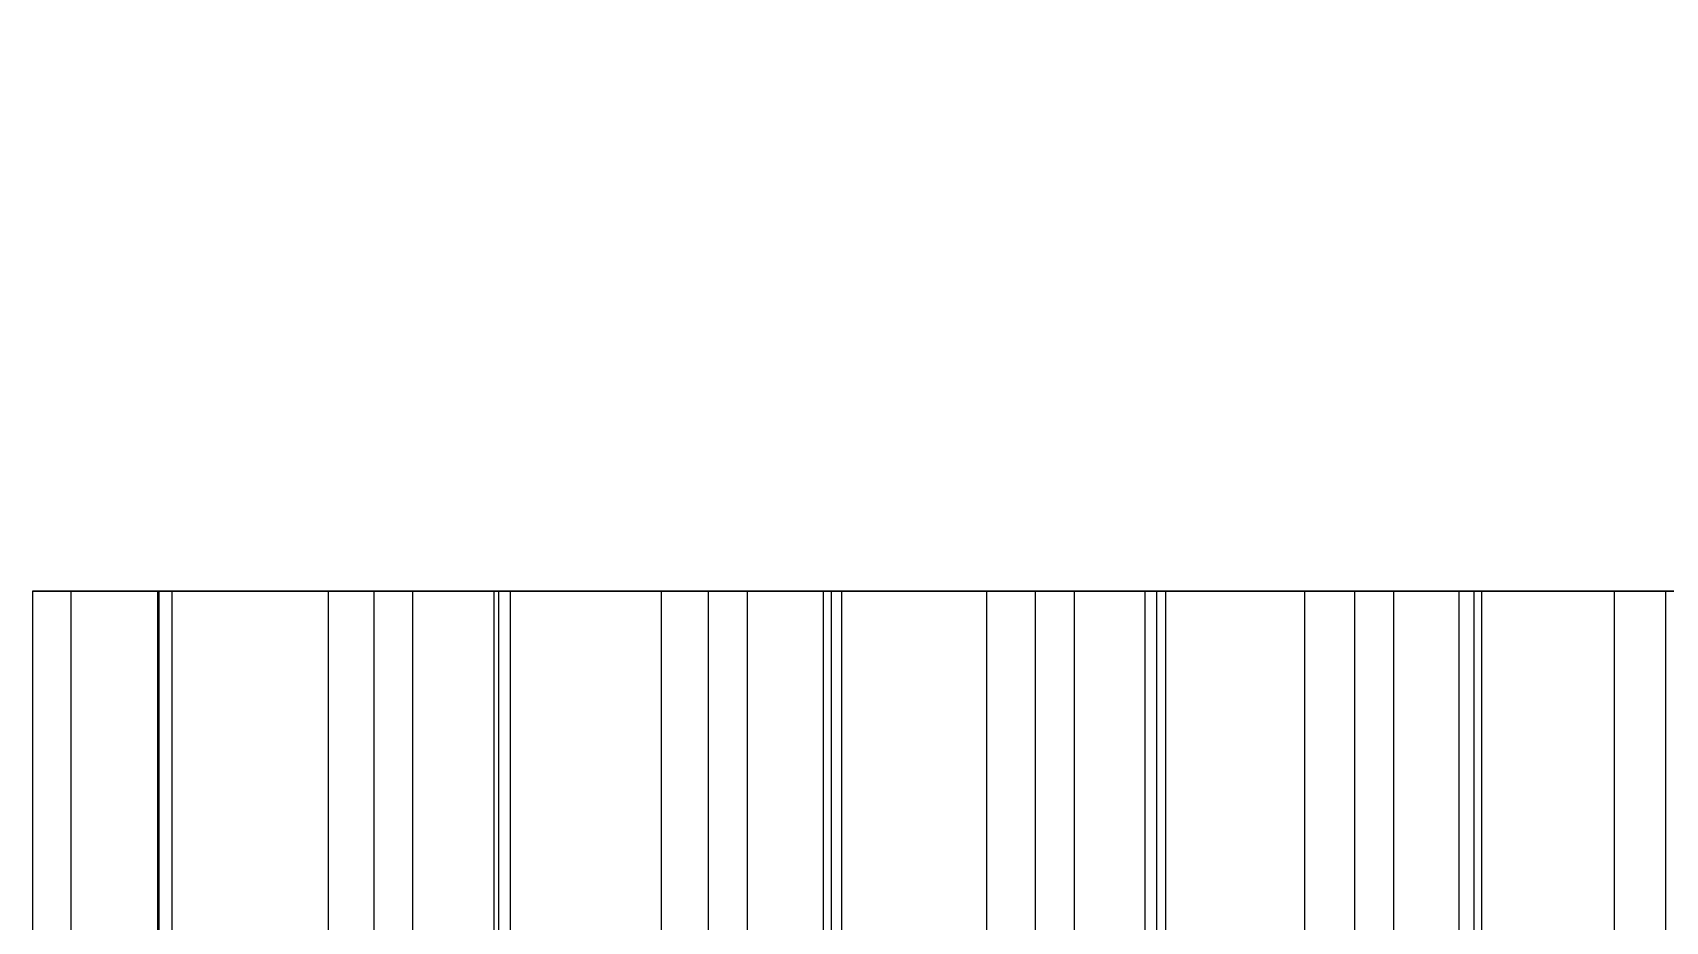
# Model space of a CAD drawing. Extents: x -60 to 60, y -153 to -30.
# Drawn here: x 27.24 to 35.5, y -85.67 to -81.17 of the extents above; entities that cross this region are included whole.
import ezdxf

# ---------------------------------------------------------------- set-up
doc = ezdxf.new("R2010")
doc.units = 0
doc.layers.add('Cut051006', color=7, linetype='CONTINUOUS')

msp = doc.modelspace()

# ---------------------------------------------------------------- linework, layer by layer
at = {"layer": 'Cut051006'}
for p, q in [((27.238, -84, 107.293), (27.238, -87, 107.293)), ((27.238, -84, 107.293), (27.238, -87, 107.293)), ((27.238, -84, 7.35621), (27.238, -87, 7.35621)), ((27.238, -84, 7.35621), (27.238, -87, 7.35621)), ((27.4319, -84, 107.337), (27.4319, -87, 107.337)), ((27.4319, -84, 107.337), (27.4319, -87, 107.337)), ((27.4319, -84, 7.3123), (27.4319, -87, 7.3123)), ((27.4319, -84, 7.3123), (27.4319, -87, 7.3123)), ((27.8697, -84, 106.594), (27.8697, -87, 106.594)), ((27.8697, -84, 106.594), (27.8697, -87, 106.594)), ((27.8697, -84, 8.05527), (27.8697, -87, 8.05527)), ((27.8697, -84, 8.05527), (27.8697, -87, 8.05527)), ((27.8763, -84, 107.091), (27.8763, -87, 107.091)), ((27.8763, -84, 107.091), (27.8763, -87, 107.091)), ((27.8763, -84, 7.55864), (27.8763, -87, 7.55864)), ((27.8763, -84, 7.55864), (27.8763, -87, 7.55864)), ((27.9418, -84, 106.903), (27.9418, -87, 106.903)), ((27.9418, -84, 106.903), (27.9418, -87, 106.903)), ((27.9418, -84, 7.74634), (27.9418, -87, 7.74634)), ((27.9418, -84, 7.74634), (27.9418, -87, 7.74634)), ((28.7338, -84, 106.096), (28.7338, -87, 106.096)), ((28.7338, -84, 106.096), (28.7338, -87, 106.096)), ((28.7338, -84, 8.55414), (28.7338, -87, 8.55414)), ((28.7338, -84, 8.55414), (28.7338, -87, 8.55414)), ((28.9653, -84, 106.312), (28.9653, -87, 106.312)), ((28.9653, -84, 106.312), (28.9653, -87, 106.312)), ((28.9653, -84, 8.33724), (28.9653, -87, 8.33724)), ((28.9653, -84, 8.33724), (28.9653, -87, 8.33724)), ((29.1606, -84, 106.35), (29.1606, -87, 106.35)), ((29.1606, -84, 106.35), (29.1606, -87, 106.35)), ((29.1606, -84, 8.30013), (29.1606, -87, 8.30013)), ((29.1606, -84, 8.30013), (29.1606, -87, 8.30013)), ((29.5723, -84, 105.592), (29.5723, -87, 105.592)), ((29.5723, -84, 105.592), (29.5723, -87, 105.592)), ((29.5723, -84, 9.05792), (29.5723, -87, 9.05792)), ((29.5723, -84, 9.05792), (29.5723, -87, 9.05792)), ((29.5962, -84, 106.088), (29.5962, -87, 106.088)), ((29.5962, -84, 106.088), (29.5962, -87, 106.088)), ((29.5962, -84, 8.56183), (29.5962, -87, 8.56183)), ((29.5962, -84, 8.56183), (29.5962, -87, 8.56183)), ((29.6551, -84, 105.898), (29.6551, -87, 105.898)), ((29.6551, -84, 105.898), (29.6551, -87, 105.898)), ((29.6551, -84, 8.7517), (29.6551, -87, 8.7517)), ((29.6551, -84, 8.7517), (29.6551, -87, 8.7517)), ((30.4184, -84, 105.063), (30.4184, -87, 105.063)), ((30.4184, -84, 105.063), (30.4184, -87, 105.063)), ((30.4184, -84, 9.58665), (30.4184, -87, 9.58665)), ((30.4184, -84, 9.58665), (30.4184, -87, 9.58665)), ((30.6573, -84, 105.272), (30.6573, -87, 105.272)), ((30.6573, -84, 105.272), (30.6573, -87, 105.272)), ((30.6573, -84, 9.37796), (30.6573, -87, 9.37796)), ((30.6573, -84, 9.37796), (30.6573, -87, 9.37796)), ((30.8538, -84, 105.302), (30.8538, -87, 105.302)), ((30.8538, -84, 105.302), (30.8538, -87, 105.302)), ((30.8538, -84, 9.34768), (30.8538, -87, 9.34768)), ((30.8538, -84, 9.34768), (30.8538, -87, 9.34768)), ((31.2387, -84, 104.53), (31.2387, -87, 104.53)), ((31.2387, -84, 104.53), (31.2387, -87, 104.53)), ((31.2387, -84, 10.1194), (31.2387, -87, 10.1194)), ((31.2387, -84, 10.1194), (31.2387, -87, 10.1194)), ((31.2799, -84, 105.025), (31.2799, -87, 105.025)), ((31.2799, -84, 105.025), (31.2799, -87, 105.025)), ((31.2799, -84, 9.62443), (31.2799, -87, 9.62443)), ((31.2799, -84, 9.62443), (31.2799, -87, 9.62443)), ((31.3322, -84, 104.833), (31.3322, -87, 104.833)), ((31.3322, -84, 104.833), (31.3322, -87, 104.833)), ((31.3322, -84, 9.81624), (31.3322, -87, 9.81624)), ((31.3322, -84, 9.81624), (31.3322, -87, 9.81624)), ((32.0659, -84, 103.972), (32.0659, -87, 103.972)), ((32.0659, -84, 103.972), (32.0659, -87, 103.972)), ((32.0659, -84, 10.6773), (32.0659, -87, 10.6773)), ((32.0659, -84, 10.6773), (32.0659, -87, 10.6773)), ((32.312, -84, 104.173), (32.312, -87, 104.173)), ((32.312, -84, 104.173), (32.312, -87, 104.173)), ((32.312, -84, 10.4771), (32.312, -87, 10.4771)), ((32.312, -84, 10.4771), (32.312, -87, 10.4771)), ((32.5094, -84, 104.196), (32.5094, -87, 104.196)), ((32.5094, -84, 104.196), (32.5094, -87, 104.196)), ((32.5094, -84, 10.4537), (32.5094, -87, 10.4537)), ((32.5094, -84, 10.4537), (32.5094, -87, 10.4537)), ((32.8671, -84, 103.411), (32.8671, -87, 103.411)), ((32.8671, -84, 103.411), (32.8671, -87, 103.411)), ((32.8671, -84, 11.2384), (32.8671, -87, 11.2384)), ((32.8671, -84, 11.2384), (32.8671, -87, 11.2384)), ((32.9256, -84, 103.905), (32.9256, -87, 103.905)), ((32.9256, -84, 103.905), (32.9256, -87, 103.905)), ((32.9256, -84, 10.7451), (32.9256, -87, 10.7451)), ((32.9256, -84, 10.7451), (32.9256, -87, 10.7451)), ((32.9711, -84, 103.711), (32.9711, -87, 103.711)), ((32.9711, -84, 103.711), (32.9711, -87, 103.711)), ((32.9711, -84, 10.9387), (32.9711, -87, 10.9387)), ((32.9711, -84, 10.9387), (32.9711, -87, 10.9387)), ((33.6743, -84, 102.825), (33.6743, -87, 102.825)), ((33.6743, -84, 102.825), (33.6743, -87, 102.825)), ((33.6743, -84, 11.8248), (33.6743, -87, 11.8248)), ((33.6743, -84, 11.8248), (33.6743, -87, 11.8248)), ((33.9272, -84, 103.016), (33.9272, -87, 103.016)), ((33.9272, -84, 103.016), (33.9272, -87, 103.016)), ((33.9272, -84, 11.6333), (33.9272, -87, 11.6333)), ((33.9272, -84, 11.6333), (33.9272, -87, 11.6333)), ((34.1254, -84, 103.033), (34.1254, -87, 103.033)), ((34.1254, -84, 103.033), (34.1254, -87, 103.033)), ((34.1254, -84, 11.6168), (34.1254, -87, 11.6168)), ((34.1254, -84, 11.6168), (34.1254, -87, 11.6168)), ((34.4555, -84, 102.236), (34.4555, -87, 102.236)), ((34.4555, -84, 102.236), (34.4555, -87, 102.236)), ((34.4555, -84, 12.4135), (34.4555, -87, 12.4135)), ((34.4555, -84, 12.4135), (34.4555, -87, 12.4135)), ((34.5312, -84, 102.727), (34.5312, -87, 102.727)), ((34.5312, -84, 102.727), (34.5312, -87, 102.727)), ((34.5312, -84, 11.9226), (34.5312, -87, 11.9226)), ((34.5312, -84, 11.9226), (34.5312, -87, 11.9226)), ((34.5699, -84, 102.532), (34.5699, -87, 102.532)), ((34.5699, -84, 102.532), (34.5699, -87, 102.532)), ((34.5699, -84, 12.1176), (34.5699, -87, 12.1176)), ((34.5699, -84, 12.1176), (34.5699, -87, 12.1176)), ((35.2418, -84, 101.622), (35.2418, -87, 101.622)), ((35.2418, -84, 101.622), (35.2418, -87, 101.622)), ((35.2418, -84, 13.0278), (35.2418, -87, 13.0278)), ((35.2418, -84, 13.0278), (35.2418, -87, 13.0278)), ((35.5012, -84, 101.805), (35.5012, -87, 101.805)), ((35.5012, -84, 101.805), (35.5012, -87, 101.805)), ((35.5012, -84, 12.8452), (35.5012, -87, 12.8452)), ((35.5012, -84, 12.8452), (35.5012, -87, 12.8452))]:
    msp.add_line(p, q, dxfattribs=at)
for centre in [(0, -90), (0, -90), (0, -93), (0, -93)]:
    msp.add_circle(centre, 60, dxfattribs=at)
for points, degree, knots in [([(27.4319, -84, 107.337), (27.3856, -84, 107.363), (27.3267, -84, 107.352), (27.2686, -84, 107.337), (27.238, -84, 107.293)], 2, [0, 0, 0, 0.724386, 0.724386, 1.44877, 1.44877, 1.44877]), ([(27.238, -84, 7.35621), (27.2686, -84, 7.31273), (27.3267, -84, 7.29752), (27.3856, -84, 7.28624), (27.4319, -84, 7.3123)], 2, [0, 0, 0, 0.724386, 0.724386, 1.44877, 1.44877, 1.44877]), ([(27.4319, -84, 107.337), (27.3856, -84, 107.363), (27.3267, -84, 107.352), (27.2686, -84, 107.337), (27.238, -84, 107.293)], 2, [0, 0, 0, 0.724386, 0.724386, 1.44877, 1.44877, 1.44877]), ([(27.238, -84, 7.35621), (27.2686, -84, 7.31273), (27.3267, -84, 7.29752), (27.3856, -84, 7.28624), (27.4319, -84, 7.3123)], 2, [0, 0, 0, 0.724386, 0.724386, 1.44877, 1.44877, 1.44877]), ([(28.7338, -84, 106.096), (28.6653, -84, 106.049), (28.5744, -84, 106.011), (28.4689, -84, 106.002), (28.3642, -84, 105.993), (28.2461, -84, 106.016), (28.1459, -84, 106.075), (28.0451, -84, 106.132), (27.9659, -84, 106.223), (27.9216, -84, 106.318), (27.8763, -84, 106.414), (27.8638, -84, 106.512), (27.8697, -84, 106.594)], 3, [0, 0, 0, 0, 0.558599, 0.558599, 0.558599, 1.1172, 1.1172, 1.1172, 1.6758, 1.6758, 1.6758, 2.2344, 2.2344, 2.2344, 2.2344]), ([(27.8697, -84, 8.05527), (27.8638, -84, 8.13781), (27.8763, -84, 8.23556), (27.9216, -84, 8.3312), (27.9659, -84, 8.42655), (28.0451, -84, 8.51719), (28.1459, -84, 8.57473), (28.2461, -84, 8.63323), (28.3642, -84, 8.65649), (28.4689, -84, 8.64721), (28.5744, -84, 8.63858), (28.6653, -84, 8.60058), (28.7338, -84, 8.55414)], 3, [0, 0, 0, 0, 0.558599, 0.558599, 0.558599, 1.1172, 1.1172, 1.1172, 1.6758, 1.6758, 1.6758, 2.2344, 2.2344, 2.2344, 2.2344]), ([(28.7338, -84, 106.096), (28.6653, -84, 106.049), (28.5744, -84, 106.011), (28.4689, -84, 106.002), (28.3642, -84, 105.993), (28.2461, -84, 106.016), (28.1459, -84, 106.075), (28.0451, -84, 106.132), (27.9659, -84, 106.223), (27.9216, -84, 106.318), (27.8763, -84, 106.414), (27.8638, -84, 106.512), (27.8697, -84, 106.594)], 3, [0, 0, 0, 0, 0.558599, 0.558599, 0.558599, 1.1172, 1.1172, 1.1172, 1.6758, 1.6758, 1.6758, 2.2344, 2.2344, 2.2344, 2.2344]), ([(27.8697, -84, 8.05527), (27.8638, -84, 8.13781), (27.8763, -84, 8.23556), (27.9216, -84, 8.3312), (27.9659, -84, 8.42655), (28.0451, -84, 8.51719), (28.1459, -84, 8.57473), (28.2461, -84, 8.63323), (28.3642, -84, 8.65649), (28.4689, -84, 8.64721), (28.5744, -84, 8.63858), (28.6653, -84, 8.60058), (28.7338, -84, 8.55414)], 3, [0, 0, 0, 0, 0.558599, 0.558599, 0.558599, 1.1172, 1.1172, 1.1172, 1.6758, 1.6758, 1.6758, 2.2344, 2.2344, 2.2344, 2.2344]), ([(27.9418, -84, 106.903), (27.9625, -84, 106.952), (27.9447, -84, 107.01), (27.923, -84, 107.066), (27.8763, -84, 107.091)], 2, [0, 0, 0, 0.724386, 0.724386, 1.44877, 1.44877, 1.44877]), ([(27.8763, -84, 7.55864), (27.923, -84, 7.58414), (27.9447, -84, 7.64008), (27.9625, -84, 7.69735), (27.9418, -84, 7.74634)], 2, [0, 0, 0, 0.724386, 0.724386, 1.44877, 1.44877, 1.44877]), ([(27.9418, -84, 106.903), (27.9625, -84, 106.952), (27.9447, -84, 107.01), (27.923, -84, 107.066), (27.8763, -84, 107.091)], 2, [0, 0, 0, 0.724386, 0.724386, 1.44877, 1.44877, 1.44877]), ([(27.8763, -84, 7.55864), (27.923, -84, 7.58414), (27.9447, -84, 7.64008), (27.9625, -84, 7.69735), (27.9418, -84, 7.74634)], 2, [0, 0, 0, 0.724386, 0.724386, 1.44877, 1.44877, 1.44877]), ([(29.1606, -84, 106.35), (29.1152, -84, 106.377), (29.0559, -84, 106.368), (28.9974, -84, 106.355), (28.9653, -84, 106.312)], 2, [0, 0, 0, 0.724386, 0.724386, 1.44877, 1.44877, 1.44877]), ([(28.9653, -84, 8.33724), (28.9974, -84, 8.29485), (29.0559, -84, 8.28168), (29.1152, -84, 8.27247), (29.1606, -84, 8.30013)], 2, [0, 0, 0, 0.724386, 0.724386, 1.44877, 1.44877, 1.44877]), ([(29.1606, -84, 106.35), (29.1152, -84, 106.377), (29.0559, -84, 106.368), (28.9974, -84, 106.355), (28.9653, -84, 106.312)], 2, [0, 0, 0, 0.724386, 0.724386, 1.44877, 1.44877, 1.44877]), ([(28.9653, -84, 8.33724), (28.9974, -84, 8.29485), (29.0559, -84, 8.28168), (29.1152, -84, 8.27247), (29.1606, -84, 8.30013)], 2, [0, 0, 0, 0.724386, 0.724386, 1.44877, 1.44877, 1.44877]), ([(30.4184, -84, 105.063), (30.3483, -84, 105.019), (30.2561, -84, 104.984), (30.1504, -84, 104.979), (30.0454, -84, 104.974), (29.9282, -84, 105.001), (29.8301, -84, 105.063), (29.7314, -84, 105.124), (29.6554, -84, 105.217), (29.6144, -84, 105.314), (29.5725, -84, 105.411), (29.5634, -84, 105.509), (29.5723, -84, 105.592)], 3, [0, 0, 0, 0, 0.558599, 0.558599, 0.558599, 1.1172, 1.1172, 1.1172, 1.6758, 1.6758, 1.6758, 2.2344, 2.2344, 2.2344, 2.2344]), ([(29.5723, -84, 9.05792), (29.5634, -84, 9.1402), (29.5725, -84, 9.23833), (29.6144, -84, 9.33549), (29.6554, -84, 9.43234), (29.7314, -84, 9.52568), (29.8301, -84, 9.5867), (29.9282, -84, 9.64867), (30.0454, -84, 9.67603), (30.1504, -84, 9.67042), (30.2561, -84, 9.66547), (30.3483, -84, 9.63067), (30.4184, -84, 9.58665)], 3, [0, 0, 0, 0, 0.558599, 0.558599, 0.558599, 1.1172, 1.1172, 1.1172, 1.6758, 1.6758, 1.6758, 2.2344, 2.2344, 2.2344, 2.2344]), ([(30.4184, -84, 105.063), (30.3483, -84, 105.019), (30.2561, -84, 104.984), (30.1504, -84, 104.979), (30.0454, -84, 104.974), (29.9282, -84, 105.001), (29.8301, -84, 105.063), (29.7314, -84, 105.124), (29.6554, -84, 105.217), (29.6144, -84, 105.314), (29.5725, -84, 105.411), (29.5634, -84, 105.509), (29.5723, -84, 105.592)], 3, [0, 0, 0, 0, 0.558599, 0.558599, 0.558599, 1.1172, 1.1172, 1.1172, 1.6758, 1.6758, 1.6758, 2.2344, 2.2344, 2.2344, 2.2344]), ([(29.5723, -84, 9.05792), (29.5634, -84, 9.1402), (29.5725, -84, 9.23833), (29.6144, -84, 9.33549), (29.6554, -84, 9.43234), (29.7314, -84, 9.52568), (29.8301, -84, 9.5867), (29.9282, -84, 9.64867), (30.0454, -84, 9.67603), (30.1504, -84, 9.67042), (30.2561, -84, 9.66547), (30.3483, -84, 9.63067), (30.4184, -84, 9.58665)], 3, [0, 0, 0, 0, 0.558599, 0.558599, 0.558599, 1.1172, 1.1172, 1.1172, 1.6758, 1.6758, 1.6758, 2.2344, 2.2344, 2.2344, 2.2344]), ([(29.6551, -84, 105.898), (29.6774, -84, 105.946), (29.6616, -84, 106.004), (29.6419, -84, 106.061), (29.5962, -84, 106.088)], 2, [0, 0, 0, 0.724386, 0.724386, 1.44877, 1.44877, 1.44877]), ([(29.5962, -84, 8.56183), (29.6419, -84, 8.58894), (29.6616, -84, 8.6456), (29.6774, -84, 8.70346), (29.6551, -84, 8.7517)], 2, [0, 0, 0, 0.724386, 0.724386, 1.44877, 1.44877, 1.44877]), ([(29.6551, -84, 105.898), (29.6774, -84, 105.946), (29.6616, -84, 106.004), (29.6419, -84, 106.061), (29.5962, -84, 106.088)], 2, [0, 0, 0, 0.724386, 0.724386, 1.44877, 1.44877, 1.44877]), ([(29.5962, -84, 8.56183), (29.6419, -84, 8.58894), (29.6616, -84, 8.6456), (29.6774, -84, 8.70346), (29.6551, -84, 8.7517)], 2, [0, 0, 0, 0.724386, 0.724386, 1.44877, 1.44877, 1.44877]), ([(30.8538, -84, 105.302), (30.8094, -84, 105.331), (30.7498, -84, 105.324), (30.6909, -84, 105.313), (30.6573, -84, 105.272)], 2, [0, 0, 0, 0.724386, 0.724386, 1.44877, 1.44877, 1.44877]), ([(30.6573, -84, 9.37796), (30.6909, -84, 9.33672), (30.7498, -84, 9.32559), (30.8094, -84, 9.31846), (30.8538, -84, 9.34768)], 2, [0, 0, 0, 0.724386, 0.724386, 1.44877, 1.44877, 1.44877]), ([(30.8538, -84, 105.302), (30.8094, -84, 105.331), (30.7498, -84, 105.324), (30.6909, -84, 105.313), (30.6573, -84, 105.272)], 2, [0, 0, 0, 0.724386, 0.724386, 1.44877, 1.44877, 1.44877]), ([(30.6573, -84, 9.37796), (30.6909, -84, 9.33672), (30.7498, -84, 9.32559), (30.8094, -84, 9.31846), (30.8538, -84, 9.34768)], 2, [0, 0, 0, 0.724386, 0.724386, 1.44877, 1.44877, 1.44877]), ([(32.0659, -84, 103.972), (31.9943, -84, 103.931), (31.901, -84, 103.899), (31.7952, -84, 103.898), (31.69, -84, 103.896), (31.5739, -84, 103.927), (31.478, -84, 103.993), (31.3814, -84, 104.057), (31.3088, -84, 104.153), (31.2712, -84, 104.251), (31.2327, -84, 104.35), (31.227, -84, 104.448), (31.2387, -84, 104.53)], 3, [0, 0, 0, 0, 0.558599, 0.558599, 0.558599, 1.1172, 1.1172, 1.1172, 1.6758, 1.6758, 1.6758, 2.2344, 2.2344, 2.2344, 2.2344]), ([(31.2387, -84, 10.1194), (31.227, -84, 10.2013), (31.2327, -84, 10.2997), (31.2712, -84, 10.3983), (31.3088, -84, 10.4965), (31.3814, -84, 10.5924), (31.478, -84, 10.6568), (31.5739, -84, 10.7222), (31.69, -84, 10.7536), (31.7952, -84, 10.7517), (31.901, -84, 10.7504), (31.9943, -84, 10.7189), (32.0659, -84, 10.6773)], 3, [0, 0, 0, 0, 0.558599, 0.558599, 0.558599, 1.1172, 1.1172, 1.1172, 1.6758, 1.6758, 1.6758, 2.2344, 2.2344, 2.2344, 2.2344]), ([(32.0659, -84, 103.972), (31.9943, -84, 103.931), (31.901, -84, 103.899), (31.7952, -84, 103.898), (31.69, -84, 103.896), (31.5739, -84, 103.927), (31.478, -84, 103.993), (31.3814, -84, 104.057), (31.3088, -84, 104.153), (31.2712, -84, 104.251), (31.2327, -84, 104.35), (31.227, -84, 104.448), (31.2387, -84, 104.53)], 3, [0, 0, 0, 0, 0.558599, 0.558599, 0.558599, 1.1172, 1.1172, 1.1172, 1.6758, 1.6758, 1.6758, 2.2344, 2.2344, 2.2344, 2.2344]), ([(31.2387, -84, 10.1194), (31.227, -84, 10.2013), (31.2327, -84, 10.2997), (31.2712, -84, 10.3983), (31.3088, -84, 10.4965), (31.3814, -84, 10.5924), (31.478, -84, 10.6568), (31.5739, -84, 10.7222), (31.69, -84, 10.7536), (31.7952, -84, 10.7517), (31.901, -84, 10.7504), (31.9943, -84, 10.7189), (32.0659, -84, 10.6773)], 3, [0, 0, 0, 0, 0.558599, 0.558599, 0.558599, 1.1172, 1.1172, 1.1172, 1.6758, 1.6758, 1.6758, 2.2344, 2.2344, 2.2344, 2.2344]), ([(31.3322, -84, 104.833), (31.3562, -84, 104.881), (31.3424, -84, 104.939), (31.3247, -84, 104.997), (31.2799, -84, 105.025)], 2, [0, 0, 0, 0.724386, 0.724386, 1.44877, 1.44877, 1.44877]), ([(31.2799, -84, 9.62443), (31.3247, -84, 9.65311), (31.3424, -84, 9.71043), (31.3562, -84, 9.76881), (31.3322, -84, 9.81624)], 2, [0, 0, 0, 0.724386, 0.724386, 1.44877, 1.44877, 1.44877]), ([(31.3322, -84, 104.833), (31.3562, -84, 104.881), (31.3424, -84, 104.939), (31.3247, -84, 104.997), (31.2799, -84, 105.025)], 2, [0, 0, 0, 0.724386, 0.724386, 1.44877, 1.44877, 1.44877]), ([(31.2799, -84, 9.62443), (31.3247, -84, 9.65311), (31.3424, -84, 9.71043), (31.3562, -84, 9.76881), (31.3322, -84, 9.81624)], 2, [0, 0, 0, 0.724386, 0.724386, 1.44877, 1.44877, 1.44877]), ([(32.5094, -84, 104.196), (32.466, -84, 104.227), (32.4062, -84, 104.222), (32.3469, -84, 104.213), (32.312, -84, 104.173)], 2, [0, 0, 0, 0.724386, 0.724386, 1.44877, 1.44877, 1.44877]), ([(32.312, -84, 10.4771), (32.3469, -84, 10.437), (32.4062, -84, 10.428), (32.466, -84, 10.4229), (32.5094, -84, 10.4537)], 2, [0, 0, 0, 0.724386, 0.724386, 1.44877, 1.44877, 1.44877]), ([(32.5094, -84, 104.196), (32.466, -84, 104.227), (32.4062, -84, 104.222), (32.3469, -84, 104.213), (32.312, -84, 104.173)], 2, [0, 0, 0, 0.724386, 0.724386, 1.44877, 1.44877, 1.44877]), ([(32.312, -84, 10.4771), (32.3469, -84, 10.437), (32.4062, -84, 10.428), (32.466, -84, 10.4229), (32.5094, -84, 10.4537)], 2, [0, 0, 0, 0.724386, 0.724386, 1.44877, 1.44877, 1.44877]), ([(33.6743, -84, 102.825), (33.6014, -84, 102.786), (33.507, -84, 102.758), (33.4012, -84, 102.76), (33.296, -84, 102.762), (33.181, -84, 102.797), (33.0875, -84, 102.866), (32.9933, -84, 102.934), (32.924, -84, 103.032), (32.8899, -84, 103.131), (32.8549, -84, 103.231), (32.8526, -84, 103.33), (32.8671, -84, 103.411)], 3, [0, 0, 0, 0, 0.558599, 0.558599, 0.558599, 1.1172, 1.1172, 1.1172, 1.6758, 1.6758, 1.6758, 2.2344, 2.2344, 2.2344, 2.2344]), ([(32.8671, -84, 11.2384), (32.8526, -84, 11.3198), (32.8549, -84, 11.4183), (32.8899, -84, 11.5182), (32.924, -84, 11.6177), (32.9933, -84, 11.7161), (33.0875, -84, 11.7838), (33.181, -84, 11.8525), (33.296, -84, 11.888), (33.4012, -84, 11.8897), (33.507, -84, 11.8921), (33.6014, -84, 11.8638), (33.6743, -84, 11.8248)], 3, [0, 0, 0, 0, 0.558599, 0.558599, 0.558599, 1.1172, 1.1172, 1.1172, 1.6758, 1.6758, 1.6758, 2.2344, 2.2344, 2.2344, 2.2344]), ([(33.6743, -84, 102.825), (33.6014, -84, 102.786), (33.507, -84, 102.758), (33.4012, -84, 102.76), (33.296, -84, 102.762), (33.181, -84, 102.797), (33.0875, -84, 102.866), (32.9933, -84, 102.934), (32.924, -84, 103.032), (32.8899, -84, 103.131), (32.8549, -84, 103.231), (32.8526, -84, 103.33), (32.8671, -84, 103.411)], 3, [0, 0, 0, 0, 0.558599, 0.558599, 0.558599, 1.1172, 1.1172, 1.1172, 1.6758, 1.6758, 1.6758, 2.2344, 2.2344, 2.2344, 2.2344]), ([(32.8671, -84, 11.2384), (32.8526, -84, 11.3198), (32.8549, -84, 11.4183), (32.8899, -84, 11.5182), (32.924, -84, 11.6177), (32.9933, -84, 11.7161), (33.0875, -84, 11.7838), (33.181, -84, 11.8525), (33.296, -84, 11.888), (33.4012, -84, 11.8897), (33.507, -84, 11.8921), (33.6014, -84, 11.8638), (33.6743, -84, 11.8248)], 3, [0, 0, 0, 0, 0.558599, 0.558599, 0.558599, 1.1172, 1.1172, 1.1172, 1.6758, 1.6758, 1.6758, 2.2344, 2.2344, 2.2344, 2.2344]), ([(32.9711, -84, 103.711), (32.9968, -84, 103.758), (32.985, -84, 103.816), (32.9693, -84, 103.874), (32.9256, -84, 103.905)], 2, [0, 0, 0, 0.724386, 0.724386, 1.44877, 1.44877, 1.44877]), ([(32.9256, -84, 10.7451), (32.9693, -84, 10.7754), (32.985, -84, 10.8333), (32.9968, -84, 10.8921), (32.9711, -84, 10.9387)], 2, [0, 0, 0, 0.724386, 0.724386, 1.44877, 1.44877, 1.44877]), ([(32.9711, -84, 103.711), (32.9968, -84, 103.758), (32.985, -84, 103.816), (32.9693, -84, 103.874), (32.9256, -84, 103.905)], 2, [0, 0, 0, 0.724386, 0.724386, 1.44877, 1.44877, 1.44877]), ([(32.9256, -84, 10.7451), (32.9693, -84, 10.7754), (32.985, -84, 10.8333), (32.9968, -84, 10.8921), (32.9711, -84, 10.9387)], 2, [0, 0, 0, 0.724386, 0.724386, 1.44877, 1.44877, 1.44877]), ([(35.2418, -84, 101.622), (35.1675, -84, 101.585), (35.0721, -84, 101.561), (34.9665, -84, 101.567), (34.8615, -84, 101.572), (34.7478, -84, 101.611), (34.6567, -84, 101.683), (34.5649, -84, 101.754), (34.4991, -84, 101.855), (34.4685, -84, 101.956), (34.437, -84, 102.057), (34.4381, -84, 102.155), (34.4555, -84, 102.236)], 3, [0, 0, 0, 0, 0.558599, 0.558599, 0.558599, 1.1172, 1.1172, 1.1172, 1.6758, 1.6758, 1.6758, 2.2344, 2.2344, 2.2344, 2.2344]), ([(34.4555, -84, 12.4135), (34.4381, -84, 12.4944), (34.437, -84, 12.5929), (34.4685, -84, 12.6939), (34.4991, -84, 12.7945), (34.5649, -84, 12.8953), (34.6567, -84, 12.9663), (34.7478, -84, 13.0382), (34.8615, -84, 13.0777), (34.9665, -84, 13.0831), (35.0721, -84, 13.0892), (35.1675, -84, 13.0642), (35.2418, -84, 13.0278)], 3, [0, 0, 0, 0, 0.558599, 0.558599, 0.558599, 1.1172, 1.1172, 1.1172, 1.6758, 1.6758, 1.6758, 2.2344, 2.2344, 2.2344, 2.2344]), ([(35.2418, -84, 101.622), (35.1675, -84, 101.585), (35.0721, -84, 101.561), (34.9665, -84, 101.567), (34.8615, -84, 101.572), (34.7478, -84, 101.611), (34.6567, -84, 101.683), (34.5649, -84, 101.754), (34.4991, -84, 101.855), (34.4685, -84, 101.956), (34.437, -84, 102.057), (34.4381, -84, 102.155), (34.4555, -84, 102.236)], 3, [0, 0, 0, 0, 0.558599, 0.558599, 0.558599, 1.1172, 1.1172, 1.1172, 1.6758, 1.6758, 1.6758, 2.2344, 2.2344, 2.2344, 2.2344]), ([(34.4555, -84, 12.4135), (34.4381, -84, 12.4944), (34.437, -84, 12.5929), (34.4685, -84, 12.6939), (34.4991, -84, 12.7945), (34.5649, -84, 12.8953), (34.6567, -84, 12.9663), (34.7478, -84, 13.0382), (34.8615, -84, 13.0777), (34.9665, -84, 13.0831), (35.0721, -84, 13.0892), (35.1675, -84, 13.0642), (35.2418, -84, 13.0278)], 3, [0, 0, 0, 0, 0.558599, 0.558599, 0.558599, 1.1172, 1.1172, 1.1172, 1.6758, 1.6758, 1.6758, 2.2344, 2.2344, 2.2344, 2.2344]), ([(34.5699, -84, 102.532), (34.5972, -84, 102.578), (34.5875, -84, 102.637), (34.5738, -84, 102.695), (34.5312, -84, 102.727)], 2, [0, 0, 0, 0.724386, 0.724386, 1.44877, 1.44877, 1.44877]), ([(34.5312, -84, 11.9226), (34.5738, -84, 11.9543), (34.5875, -84, 12.0128), (34.5972, -84, 12.072), (34.5699, -84, 12.1176)], 2, [0, 0, 0, 0.724386, 0.724386, 1.44877, 1.44877, 1.44877]), ([(34.5699, -84, 102.532), (34.5972, -84, 102.578), (34.5875, -84, 102.637), (34.5738, -84, 102.695), (34.5312, -84, 102.727)], 2, [0, 0, 0, 0.724386, 0.724386, 1.44877, 1.44877, 1.44877]), ([(34.5312, -84, 11.9226), (34.5738, -84, 11.9543), (34.5875, -84, 12.0128), (34.5972, -84, 12.072), (34.5699, -84, 12.1176)], 2, [0, 0, 0, 0.724386, 0.724386, 1.44877, 1.44877, 1.44877])]:
    msp.add_open_spline(points, degree=degree, knots=knots, dxfattribs=at)
for points, degree in [([(27.8763, -84, 107.091), (27.4319, -84, 107.337)], 1), ([(27.4319, -84, 7.3123), (27.8763, -84, 7.55864)], 1), ([(27.8763, -84, 107.091), (27.4319, -84, 107.337)], 1), ([(27.4319, -84, 7.3123), (27.8763, -84, 7.55864)], 1), ([(27.8697, -84, 106.594), (27.8812, -84, 106.755), (27.9418, -84, 106.903)], 2), ([(27.9418, -84, 7.74634), (27.8812, -84, 7.89505), (27.8697, -84, 8.05527)], 2), ([(27.8697, -84, 106.594), (27.8812, -84, 106.755), (27.9418, -84, 106.903)], 2), ([(27.9418, -84, 7.74634), (27.8812, -84, 7.89505), (27.8697, -84, 8.05527)], 2), ([(28.9653, -84, 106.312), (28.8669, -84, 106.186), (28.7338, -84, 106.096)], 2), ([(28.7338, -84, 8.55414), (28.8669, -84, 8.46415), (28.9653, -84, 8.33724)], 2), ([(28.9653, -84, 106.312), (28.8669, -84, 106.186), (28.7338, -84, 106.096)], 2), ([(28.7338, -84, 8.55414), (28.8669, -84, 8.46415), (28.9653, -84, 8.33724)], 2), ([(29.5962, -84, 106.088), (29.1606, -84, 106.35)], 1), ([(29.1606, -84, 8.30013), (29.5962, -84, 8.56183)], 1), ([(29.5962, -84, 106.088), (29.1606, -84, 106.35)], 1), ([(29.1606, -84, 8.30013), (29.5962, -84, 8.56183)], 1), ([(29.5723, -84, 105.592), (29.5893, -84, 105.751), (29.6551, -84, 105.898)], 2), ([(29.6551, -84, 8.7517), (29.5893, -84, 8.8982), (29.5723, -84, 9.05792)], 2), ([(29.5723, -84, 105.592), (29.5893, -84, 105.751), (29.6551, -84, 105.898)], 2), ([(29.6551, -84, 8.7517), (29.5893, -84, 8.8982), (29.5723, -84, 9.05792)], 2), ([(30.6573, -84, 105.272), (30.5545, -84, 105.148), (30.4184, -84, 105.063)], 2), ([(30.4184, -84, 9.58665), (30.5545, -84, 9.50135), (30.6573, -84, 9.37796)], 2), ([(30.6573, -84, 105.272), (30.5545, -84, 105.148), (30.4184, -84, 105.063)], 2), ([(30.4184, -84, 9.58665), (30.5545, -84, 9.50135), (30.6573, -84, 9.37796)], 2), ([(31.2799, -84, 105.025), (30.8538, -84, 105.302)], 1), ([(30.8538, -84, 9.34768), (31.2799, -84, 9.62443)], 1), ([(31.2799, -84, 105.025), (30.8538, -84, 105.302)], 1), ([(30.8538, -84, 9.34768), (31.2799, -84, 9.62443)], 1), ([(31.2387, -84, 104.53), (31.2613, -84, 104.689), (31.3322, -84, 104.833)], 2), ([(31.3322, -84, 9.81624), (31.2613, -84, 9.96035), (31.2387, -84, 10.1194)], 2), ([(31.2387, -84, 104.53), (31.2613, -84, 104.689), (31.3322, -84, 104.833)], 2), ([(31.3322, -84, 9.81624), (31.2613, -84, 9.96035), (31.2387, -84, 10.1194)], 2), ([(32.312, -84, 104.173), (32.2049, -84, 104.053), (32.0659, -84, 103.972)], 2), ([(32.0659, -84, 10.6773), (32.2049, -84, 10.5968), (32.312, -84, 10.4771)], 2), ([(32.312, -84, 104.173), (32.2049, -84, 104.053), (32.0659, -84, 103.972)], 2), ([(32.0659, -84, 10.6773), (32.2049, -84, 10.5968), (32.312, -84, 10.4771)], 2), ([(32.9256, -84, 103.905), (32.5094, -84, 104.196)], 1), ([(32.5094, -84, 10.4537), (32.9256, -84, 10.7451)], 1), ([(32.9256, -84, 103.905), (32.5094, -84, 104.196)], 1), ([(32.5094, -84, 10.4537), (32.9256, -84, 10.7451)], 1), ([(32.8671, -84, 103.411), (32.8952, -84, 103.569), (32.9711, -84, 103.711)], 2), ([(32.9711, -84, 10.9387), (32.8952, -84, 11.0802), (32.8671, -84, 11.2384)], 2), ([(32.8671, -84, 103.411), (32.8952, -84, 103.569), (32.9711, -84, 103.711)], 2), ([(32.9711, -84, 10.9387), (32.8952, -84, 11.0802), (32.8671, -84, 11.2384)], 2), ([(33.9272, -84, 103.016), (33.8161, -84, 102.9), (33.6743, -84, 102.825)], 2), ([(33.6743, -84, 11.8248), (33.8161, -84, 11.7492), (33.9272, -84, 11.6333)], 2), ([(33.9272, -84, 103.016), (33.8161, -84, 102.9), (33.6743, -84, 102.825)], 2), ([(33.6743, -84, 11.8248), (33.8161, -84, 11.7492), (33.9272, -84, 11.6333)], 2), ([(34.1254, -84, 103.033), (34.0733, -84, 103.078), (33.9711, -84, 103.069), (33.9272, -84, 103.016)], 3), ([(33.9272, -84, 11.6333), (33.9711, -84, 11.5802), (34.0733, -84, 11.5717), (34.1254, -84, 11.6168)], 3), ([(34.1254, -84, 103.033), (34.0733, -84, 103.078), (33.9711, -84, 103.069), (33.9272, -84, 103.016)], 3), ([(33.9272, -84, 11.6333), (33.9711, -84, 11.5802), (34.0733, -84, 11.5717), (34.1254, -84, 11.6168)], 3), ([(34.5312, -84, 102.727), (34.1254, -84, 103.033)], 1), ([(34.1254, -84, 11.6168), (34.5312, -84, 11.9226)], 1), ([(34.5312, -84, 102.727), (34.1254, -84, 103.033)], 1), ([(34.1254, -84, 11.6168), (34.5312, -84, 11.9226)], 1), ([(34.4555, -84, 102.236), (34.4891, -84, 102.393), (34.5699, -84, 102.532)], 2), ([(34.5699, -84, 12.1176), (34.4891, -84, 12.2564), (34.4555, -84, 12.4135)], 2), ([(34.4555, -84, 102.236), (34.4891, -84, 102.393), (34.5699, -84, 102.532)], 2), ([(34.5699, -84, 12.1176), (34.4891, -84, 12.2564), (34.4555, -84, 12.4135)], 2), ([(35.5012, -84, 101.805), (35.386, -84, 101.693), (35.2418, -84, 101.622)], 2), ([(35.2418, -84, 13.0278), (35.386, -84, 12.9572), (35.5012, -84, 12.8452)], 2), ([(35.5012, -84, 101.805), (35.386, -84, 101.693), (35.2418, -84, 101.622)], 2), ([(35.2418, -84, 13.0278), (35.386, -84, 12.9572), (35.5012, -84, 12.8452)], 2), ([(35.6998, -84, 101.814), (35.6493, -84, 101.861), (35.5469, -84, 101.856), (35.5012, -84, 101.805)], 3), ([(35.5012, -84, 12.8452), (35.5469, -84, 12.7937), (35.6493, -84, 12.7887), (35.6998, -84, 12.8356)], 3), ([(35.6998, -84, 101.814), (35.6493, -84, 101.861), (35.5469, -84, 101.856), (35.5012, -84, 101.805)], 3), ([(35.5012, -84, 12.8452), (35.5469, -84, 12.7937), (35.6493, -84, 12.7887), (35.6998, -84, 12.8356)], 3)]:
    msp.add_open_spline(points, degree=degree, dxfattribs=at)

doc.saveas('drawing.dxf')
